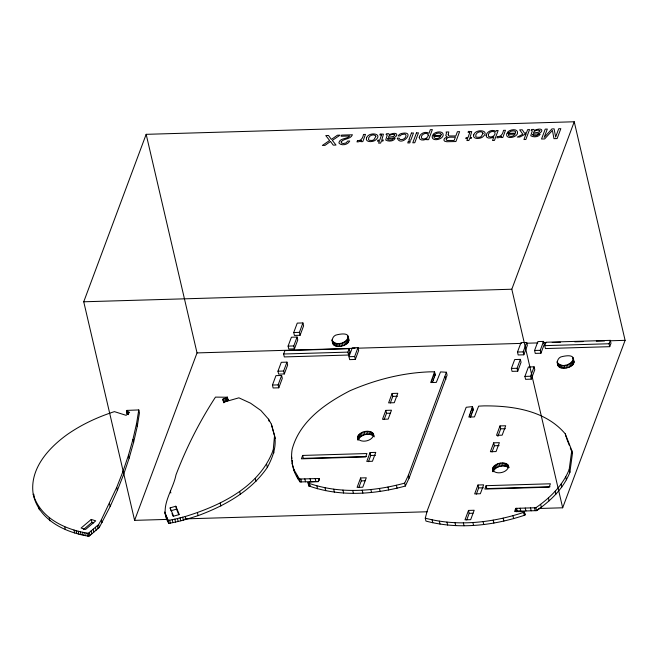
<?xml version="1.0" encoding="UTF-8"?>
<svg xmlns="http://www.w3.org/2000/svg" width="658" height="658" viewBox="0 0 658 658"><rect width="100%" height="100%" fill="white"/><g stroke="black" fill="none" stroke-linecap="round" stroke-linejoin="round"><path stroke-width="0.99" d="M273.917 452.91L273.234 449.99L274.55 435.588L271.351 424.147L268.579 419.228L260.864 410.469L250.542 403.19L238.895 397.827L224.065 402.071L222.856 399.209L227.397 397.243L215.479 397.111C199.571 421.539 186.329 447.687 175.966 474.936C173.029 490.539 158.422 507.844 168.818 523.34C178.811 521.753 188.517 518.726 198.124 515.625C224.715 505.755 250.961 491.263 267.345 467.377C272.527 457.705 276.829 446.683 274.55 435.588M318.521 481.417L300.122 481.96C293.106 472.814 290.252 460.633 292.168 449.291C299.637 421.186 325.463 403.42 349.966 390.753C375.085 379.888 401.923 372.889 429.345 371.86L434.56 371.803L435.242 374.715L432.545 382.249M332.084 340.474C341.206 351.882 359.934 329.691 337.365 334.7C330.933 335.399 330.217 345.615 336.838 346.256C341.296 347.079 350.681 344.405 348.378 338.541M557.186 362.287C566.299 373.695 585.036 351.504 562.467 356.513C556.035 357.212 555.319 367.427 561.94 368.069C566.398 368.891 575.783 366.218 573.48 360.354M569.203 469.417L571.769 450.45L565.296 433.885C545.498 410.493 512.952 405.657 483.91 405.887L478.629 406.134L474.434 416.909L468.85 417.073L472.452 406.603L466.193 407.277L427.371 510.361L425.274 518.159L425.948 521.078C458.297 529.657 492.9 525.709 524.344 515.313L525.109 514.836L524.245 511.669L514.597 511.546L515.79 508.354L535.892 507.729C549.866 497.983 562.837 485.546 569.203 469.417L569.886 472.329C563.519 488.458 550.565 500.87 536.607 510.633L517.278 511.217L516.308 511.71L515.625 508.79M569.886 472.329L572.452 453.37L571.769 450.45M127.076 411.373L129.601 412.377L126.089 415.33L114.41 411.628C97.68 417.04 81.551 424.509 67.124 434.609C48.199 448.262 29.306 469.212 33.221 494.281C40.22 518.159 65.306 529.715 88.304 533.309L98.593 524.615L101.381 519.73L116.713 487.405L123.03 471.309L128.45 455.278L132.965 439.322L136.593 423.448L138.78 409.934L126.969 410.395L126.443 410.781L127.759 414.293L126.443 410.781M33.221 494.281C38.657 519.878 65.068 532.552 88.978 536.229L99.276 527.527L110.174 506.463L117.395 490.317L123.712 474.229L129.124 458.19L133.648 442.234L137.267 426.368L139.455 412.846L138.78 409.934M309.877 486.287L309.951 486.311C340.638 496.938 374.41 494.438 405.32 486.056L409.054 478.21L447.078 375.15L446.404 372.231L440.515 371.91L436.312 382.397L430.719 382.561L434.56 371.803M222.898 399.2L223.638 402.375L228.022 400.377L227.397 397.243M405.32 486.056L404.645 483.137L408.379 475.29L446.404 372.231M357.936 440.005C354.925 431.664 372.658 427.355 374.007 435.917M374.238 436.887C370.281 431.944 360.247 434.362 358.125 440.087L357.45 437.167M492.916 471.671C489.906 463.331 507.639 459.029 508.988 467.583M508.075 464.877L508.757 467.797C504.135 464.104 495.252 466.135 493.105 471.753L492.431 468.833M167.453 519.392L134.602 520.355L83.739 301.783L146.166 134.331L574.237 121.771L625.1 340.342L562.672 507.795L539.067 508.486M134.602 520.355L197.03 352.91L146.166 134.331M283.631 354.004L284.898 350.599L349.176 348.715L349.85 351.635L348.584 355.032L284.305 356.924L283.631 354.004L347.909 352.12L349.176 348.715M272.445 385.053L275.957 375.636L281.632 375.471L282.307 378.391L278.795 387.809L273.128 387.973L272.445 385.053L278.12 384.889L281.632 375.471M277.964 371.202L281.279 362.311L286.954 362.147L287.628 365.058L284.314 373.958L278.638 374.122L277.964 371.202L283.639 371.038L286.954 362.147M288.097 346.108L291.412 337.217L297.087 337.052L297.761 339.964L294.447 348.863L288.772 349.028L288.097 346.108L293.772 345.944L297.087 337.052M293.739 332.52L297.251 323.103L302.919 322.938L303.601 325.858L300.089 335.276L294.422 335.44L293.739 332.52L299.415 332.356L302.919 322.938M302.664 455.435L301.397 458.832L365.675 456.948L366.942 453.543L302.664 455.435L303.338 458.346L366.596 456.496M348.97 356.71L352.285 347.811L357.96 347.646L358.643 350.566L355.328 359.457L349.653 359.622L348.97 356.71L354.646 356.546L357.96 347.646M360.609 477.963L357.097 487.381L362.772 487.216L366.284 477.798L360.609 477.963L361.291 480.883L358.832 487.471M370.084 452.548L366.769 461.439L372.444 461.274L375.759 452.383L370.084 452.548L370.767 455.468L368.447 461.694M385.81 410.378L382.495 419.269L388.171 419.105L391.485 410.205L385.81 410.378L386.485 413.29L384.165 419.516M392.119 393.459L388.607 402.877L394.274 402.712L397.786 393.295L392.119 393.459L392.793 396.371L390.334 402.967M562.672 507.795L511.809 289.224L574.237 121.771M472.452 406.603L473.201 410.049L470.445 417.452L469.763 414.532M511.381 368.439L514.696 359.548L520.371 359.383L521.054 362.295L517.731 371.194L512.056 371.359L511.381 368.439L517.056 368.274L520.371 359.383M517.492 352.046L521.004 342.629L526.68 342.464L527.354 345.376L523.842 354.802L518.175 354.966L517.492 352.046L523.168 351.882L526.68 342.464M468.504 510.427L464.992 519.845L470.667 519.672L474.179 510.254L468.504 510.427L469.187 513.339L466.728 519.935M477.979 485.012L474.665 493.903L480.34 493.739L483.655 484.839L477.979 485.012L478.662 487.923L476.343 494.15M493.697 442.834L490.383 451.733L496.058 451.569L499.373 442.67L493.697 442.834L494.38 445.754L492.061 451.98M500.006 425.915L496.502 435.333L502.169 435.168L505.681 425.751L500.006 425.915L500.689 428.835L497.876 436.369M524.911 376.409L528.415 366.991L534.09 366.827L534.773 369.738L531.261 379.156L525.586 379.329L524.911 376.409L530.578 376.244L534.09 366.827M534.576 350.467L537.89 341.576L543.566 341.412L544.248 344.323L540.934 353.223L535.258 353.387L534.576 350.467L540.251 350.303L543.566 341.412M486.114 485.678L484.847 489.075L549.126 487.191L550.401 483.786L486.114 485.678L486.797 488.59L550.055 486.739M544.758 345.647L546.033 342.242L610.311 340.359L610.986 343.27L609.719 346.676L545.441 348.559L544.758 345.647L609.045 343.756L610.311 340.359M164.632 512.006L168.135 520.42C173.934 519.549 179.626 518.019 185.293 516.505C220.594 505.657 259.581 486.854 273.234 449.99M127.126 413.701L126.788 411.53M91.256 519.433L81.09 528.029L85.556 529.451L95.723 520.856L91.256 519.433L91.939 522.353L93.724 522.921M83.327 529.624L91.939 522.353M425.274 518.159C457.614 526.745 492.217 522.789 523.661 512.393L524.434 511.924M307.993 482.643C310.395 484.559 309.063 489.248 307.993 482.643L310.642 481.985L318.324 481.681L319.517 478.489L299.439 479.04L294.011 469.771L292.094 463.29M309.046 485.3L308.824 485.859M170.151 507.861L175.826 506.232L179.297 514.548L173.613 516.176L170.151 507.861L170.603 509.81M170.825 510.781L176.508 509.152L178.82 514.688M310.05 486.344L309.326 483.424C340.005 494.002 373.744 491.518 404.645 483.137M83.739 301.783L511.809 289.224M197.03 352.91L355.114 348.263M357.171 348.205L521.416 343.386M526.548 343.237L537.841 342.9M542.973 342.752L546.058 342.662M552.218 342.481L560.427 342.242M574.796 341.823L583.013 341.576M596.354 341.189L604.57 340.943M610.731 340.762L625.1 340.342M392.793 396.371L397.522 396.239M386.485 413.29L390.268 413.183M500.689 428.835L505.418 428.695M494.38 445.754L499.109 445.614M370.767 455.468L375.496 455.328M361.291 480.883L365.075 480.768M478.662 487.923L483.391 487.784M184.906 518.882L427.165 511.768M469.187 513.339L472.97 513.232M227.413 399.949L228.079 400.154M309.013 483.309L309.696 486.221M299.415 479.024L300.122 481.96M525.109 514.836L524.245 511.669M171.985 513.553L173.136 516.324M492.464 469.73C495.795 475.594 508.749 472.543 508.535 465.634M357.483 438.064C360.823 443.928 373.769 440.885 373.555 433.967M566.332 437.726L569.211 445.088M570.289 447.843L572.452 453.37M275.225 438.499L271.351 424.147M609.045 343.756L609.719 346.676M573.258 358.191L574.121 361.966M572.797 357.434L573.25 359.375M573.315 359.967L573.998 362.887M572.888 360.929L573.562 363.849M572.18 361.842L572.863 364.762M571.243 362.69L571.917 365.601M570.099 363.446L570.782 366.358M568.8 364.096L569.483 367.016M567.377 364.622L568.051 367.542M565.855 365.009L566.53 367.929M564.276 365.239L564.959 368.159M562.697 365.289L563.38 368.2M561.258 365.149L561.94 368.069M559.999 364.845L560.674 367.756M558.938 364.384L559.613 367.304M558.099 363.8L558.774 366.712M557.153 361.39L558.181 366.004M565.296 433.885L565.979 436.805M540.251 350.303L540.934 353.223M565.748 476.894L566.423 479.805M561.077 484.165L561.751 487.085M530.578 376.244L531.261 379.156M523.168 351.882L523.842 354.802M555.27 491.197L555.952 494.109M548.435 497.925L549.109 500.845M517.056 368.274L517.731 371.194M540.637 504.324L541.32 507.236L536.566 510.649L535.892 507.729M534.51 507.77L535.193 510.69M530.504 507.886L531.179 510.805M525.24 508.042L525.923 510.962M524.048 512.237L524.73 515.148M523.661 512.393L524.344 515.313M520.141 508.19L520.823 511.11L516.472 511.274L515.79 508.354M507.359 464.227L508.042 467.147M506.405 463.701L507.088 466.621M516.604 508.297L517.278 511.217M505.245 463.322L505.92 466.234M515.346 509.555L515.798 511.505M503.888 463.1L504.571 466.012M502.367 463.051L503.049 465.963M500.779 463.191L501.454 466.103M512.96 515.716L513.643 518.636M499.225 463.495L499.899 466.415M497.744 463.956L498.427 466.876M496.379 464.548L497.053 467.468M495.153 465.255L495.828 468.175M494.109 466.061L494.791 468.981M493.286 466.941L493.961 469.861M492.71 467.879L493.385 470.799M503.181 518.175L503.864 521.095M472.526 407.137L473.201 410.049M471.786 409.111L472.469 412.031M470.774 411.826L471.457 414.737M493.204 520.149L493.887 523.069M483.079 521.605L483.762 524.525M445.145 376.656L445.828 379.576M472.872 522.51L473.546 525.429M434.395 372.535L435.078 375.455M433.597 374.69L434.28 377.602M432.545 377.503L433.227 380.423M431.525 380.242L431.977 382.183M463.347 522.839L464.03 525.758M454.982 522.691L455.665 525.61M446.971 522.139L447.654 525.051M439.338 521.185L440.013 524.105M432.092 519.853L432.775 522.773M408.379 475.29L409.054 478.21M396.387 485.275L397.07 488.195M387.99 487.068L388.664 489.98M373.094 433.211L373.777 436.131M354.646 356.546L355.328 359.457M372.379 432.561L373.061 435.481M371.425 432.035L372.107 434.954M348.156 336.378L349.02 340.153M370.265 431.656L370.939 434.568M347.695 335.621L348.148 337.562M348.222 338.154L348.896 341.074M347.786 339.117L348.46 342.037M368.908 431.434L369.59 434.346M347.079 340.03L347.761 342.95M367.386 431.385L368.069 434.296M346.141 340.877L346.824 343.789M347.909 352.12L348.584 355.032M379.46 488.491L380.143 491.411M345.006 341.634L345.68 344.545M365.799 431.525L366.473 434.436M343.698 342.283L344.381 345.203M364.244 431.829L364.927 434.749M342.275 342.81L342.95 345.73M362.764 432.29L363.446 435.209M340.754 343.196L341.436 346.116M361.398 432.882L362.073 435.802M339.174 343.427L339.857 346.347M360.173 433.589L360.847 436.509M359.128 434.395L359.811 437.315M337.603 343.476L338.278 346.388M358.306 435.275L358.98 438.195M370.857 489.536L371.531 492.455M336.156 343.336L336.838 346.256M357.73 436.213L358.404 439.133M334.897 343.032L335.58 345.944M333.836 342.571L334.511 345.491M332.997 341.987L333.68 344.899M332.051 339.577L333.088 344.192M362.196 490.185L362.879 493.097M352.713 490.416L353.395 493.327M342.958 490.087L343.632 493.006M299.415 332.356L300.089 335.276M333.705 489.207L334.387 492.118M293.772 345.944L294.447 348.863M324.994 487.784L325.677 490.695M318.727 478.473L319.179 480.422M315.19 478.58L315.865 481.5M316.86 485.843L317.534 488.762M310.082 478.728L310.765 481.648M283.639 371.038L284.314 373.958M309.326 483.424L310.008 486.336M308.865 483.252L309.548 486.172M308.569 483.145L309.244 486.056M308.421 483.087L309.096 486.007M304.827 478.884L305.509 481.804M300.821 478.999L301.496 481.919M278.12 384.889L278.795 387.809M297.153 475.841L297.835 478.761M291.461 456.455L291.913 458.396M294.011 469.771L294.694 472.683M268.579 419.228L269.032 421.169M266.671 464.458L267.345 467.377M255.32 478.473L256.003 481.393M227.339 397.465L228.022 400.377M227.117 397.087L227.8 400.006M226.944 397.745L227.627 400.664M226.22 398.09L226.903 401.01M225.184 398.485L225.859 401.405M223.819 398.929L224.501 401.841M223.144 399.899L223.819 402.819M239.685 491.534L240.359 494.446M220.233 503.107L220.907 506.027M197.449 512.705L198.124 515.625M185.293 516.505L185.967 519.425M182.677 517.221L183.352 520.133M180.062 517.895L180.744 520.807M175.826 506.232L176.508 509.152M177.454 518.529L178.137 521.449M170.389 491.049L170.841 492.998M174.855 519.129L175.53 522.049M172.248 519.697L172.931 522.616M169.657 520.231L170.332 523.143M168.135 520.42L168.818 523.34M167.798 519.606L168.473 522.526M167.198 518.167L167.872 521.087M166.458 516.398L167.14 519.318M165.709 514.597L166.384 517.509M165.059 513.034L165.734 515.954M136.593 423.448L137.267 426.368M127.825 411.735L128.499 414.647M126.969 410.395L127.422 412.336M126.616 411.053L127.298 413.972M132.965 439.322L133.648 442.234M128.45 455.278L129.124 458.19M123.03 471.309L123.712 474.229M116.713 487.405L117.395 490.317M109.499 503.551L110.174 506.463M101.381 519.73L102.056 522.649M98.593 524.615L99.276 527.527M97.343 525.676L98.017 528.588M95.435 527.288L96.109 530.2M93.222 529.155L93.897 532.067M91.059 530.981L91.742 533.893M89.307 532.462L89.982 535.382M88.304 533.309L88.978 536.229M86.914 533.177L87.596 536.089M84.701 532.741L85.376 535.661M82.513 532.273L83.188 535.193M80.342 531.771L81.024 534.691M78.203 531.228L78.878 534.148M76.089 530.652L76.764 533.572M74 530.044L74.675 532.955M64.681 526.68L65.356 529.6M49.194 517.871L49.876 520.782M38.682 506.907L39.365 509.818M292.234 460.345L292.506 463.273M557.828 364.31L557.861 365.198M332.726 342.497L332.759 343.386M33.829 494.248L33.879 496.214M419.22 137.357C419.36 141.108 424.862 140.319 427.034 138.748L426.672 139.71L428.613 139.652L432.364 129.585L430.373 129.642L429 133.335C425.652 130.95 419.969 133.278 419.22 137.357M486.073 135.4C486.114 139.142 491.666 138.361 493.845 136.905L492.505 140.499L494.438 140.442L498.147 130.506L496.305 130.555L495.959 131.477C492.727 128.869 486.862 131.361 486.073 135.4M387.743 138.879L388.13 139.759L390.104 139.973L392.045 139.636L393.303 138.542L395.162 138.484C393.426 141.486 388.335 141.741 385.72 140.022L387.274 134.98L386.098 134.643L386.435 133.747L388.697 133.673L389.273 134.643C400.508 129.98 398.32 139.406 388.047 138.41L387.743 138.879M532.783 134.619L533.177 135.499L535.143 135.721L537.084 135.375L538.343 134.281L540.202 134.232C538.474 137.226 533.375 137.489 530.759 135.77L532.314 130.728L531.138 130.391L531.475 129.494L533.737 129.412L534.321 130.391C545.548 125.719 543.36 135.145 533.087 134.15L532.783 134.619M394.858 134.972L393.55 136.469L388.36 137.357L389.026 135.861L390.992 134.717L393.139 134.364L394.858 134.972M539.905 130.712L538.589 132.217L533.408 133.105L534.066 131.6L536.031 130.465L538.178 130.111L539.905 130.712M381.5 135.112L379.732 140.138L377.84 140.195L377.47 141.182L379.362 141.133L378.613 143.148L380.628 143.09L381.377 141.067L382.989 141.026L383.359 140.031L381.747 140.08L383.45 134.183L380.159 133.969L379.806 134.923L381.5 135.112M469.779 132.521L468.011 137.547L466.119 137.604L465.749 138.591L467.641 138.542L466.892 140.557L468.907 140.499L469.664 138.476L471.268 138.435L471.638 137.44L470.026 137.489L471.737 131.592L468.438 131.378L468.085 132.332L469.779 132.521M434.074 136.527L434.173 137.769C436.024 139.438 439.503 138.402 440.663 136.329L434.074 136.527M508.486 134.339L508.576 135.581C510.427 137.251 513.914 136.222 515.074 134.15L508.486 134.339M397.3 138.205C400.919 147.82 416.884 130.119 401.396 133.508A4.252 2.344 -13.1 0 0 399.176 134.701L398.131 135.967L400.072 135.91L401.544 134.61L404.423 134.117A2.558 1.406 -13.1 0 1 405.78 134.767L406.035 135.581C405.863 138.567 402.26 140.508 399.628 139.233L399.233 138.147L397.3 138.205M341.165 141.774L341.494 143.09L343.525 143.518L346.083 142.918L347.704 141.075L349.727 141.018C348.131 144.711 341.321 146.29 338.862 142.934C339.528 137.909 346.996 139.282 349.785 135.992L341.124 136.247L341.551 135.096L352.441 134.775C350.459 139.496 344.085 138.295 341.165 141.774M441.205 134.38L441.082 135.367L432.38 135.622C430.496 141.939 442.003 140.088 443.13 135.548C444.06 130.161 434.905 131.501 432.906 134.66L434.864 134.602L436.542 133.442L438.664 133.031L440.539 133.352L441.205 134.38M515.617 132.2L515.494 133.179L506.792 133.434C504.908 139.759 516.415 137.9 517.533 133.368C518.463 127.973 509.317 129.322 507.318 132.472L509.276 132.414L510.953 131.263L513.075 130.852L514.951 131.164L515.617 132.2M448.188 134.701L448.888 135.967L455.821 135.943L457.409 131.699L459.613 131.633L455.92 141.536L446.716 141.725L444.578 141.166L443.87 140.031L444.471 138.435L447.193 136.815L445.803 135.737L446.494 132.842L446.091 132.028L448.797 131.954L448.188 134.701M375.817 136.477L374.032 139.603A2.829 1.563 -13.1 0 1 371.935 140.458L369.393 140.335L368.529 139.619C367.88 136.116 372.839 133.574 375.512 135.638L375.817 136.477M483.021 133.335L481.237 136.461A2.829 1.563 -13.1 0 1 479.139 137.308L476.598 137.193L475.734 136.477C475.084 132.974 480.044 130.424 482.717 132.488L483.021 133.335M488.359 134.438L488.458 136.305C491.024 138.402 496.379 135.49 494.857 132.094C492.636 130.629 489.198 131.904 488.359 134.438M446.305 139.052L446.288 139.932L447.029 140.458L454.143 140.45L455.402 137.061C452.704 137.752 448.008 135.967 446.305 139.052M428.309 135.104C427.996 138.09 424.139 140.031 421.655 138.344C419.746 134.742 427.239 131.156 428.309 135.104M366.514 138.09C365.248 141.24 369.656 142.038 371.852 141.486A5.116 2.821 -13.1 0 0 375.093 140.393C384.297 133.451 368.348 131.222 366.514 138.09M473.719 134.939C472.452 138.09 476.861 138.887 479.057 138.344A5.116 2.821 -13.1 0 0 482.298 137.251C491.501 130.3 475.553 128.071 473.719 134.939M556.536 134.569L555.656 137.078L554.094 128.861L551.914 128.927L544.158 137.415L547.316 129.058L545.219 129.124L541.534 139.027L544.651 138.937L552.416 130.424L553.97 138.657L557.129 138.567L560.822 128.664L558.716 128.721L556.536 134.569M357.459 140.631L356.981 141.914L358.774 141.766L361.365 140.425L360.905 141.676L362.797 141.618L365.494 134.397L363.496 134.454C363.06 137.571 361.069 141.207 357.459 140.631M408.273 141.577L407.754 142.951L409.786 142.893L410.296 141.519L408.273 141.577M411.447 133.048L408.766 140.236L410.798 140.17L413.479 132.99L411.447 133.048M416.465 132.9L412.772 142.802L414.77 142.745L418.463 132.842L416.465 132.9M497.456 136.527L496.979 137.802L498.772 137.654L501.371 136.313L500.903 137.563L502.802 137.506L505.492 130.284L503.493 130.342C503.057 133.467 501.067 137.094 497.456 136.527M526.087 133.788L523.949 139.537L525.865 139.488L529.558 129.577L527.642 129.634L526.63 132.348L524.607 133.327L522.263 129.791L519.713 129.873L522.83 134.248L517.278 137.086L519.828 137.004L526.087 133.788M330.505 141.47L324.97 145.377L322.346 145.459L329.609 140.467L325.768 135.564L328.506 135.482L331.377 139.422L337.406 135.219L340.063 135.145L332.339 140.393L336.008 145.056L333.244 145.138L330.505 141.47"/></g></svg>
